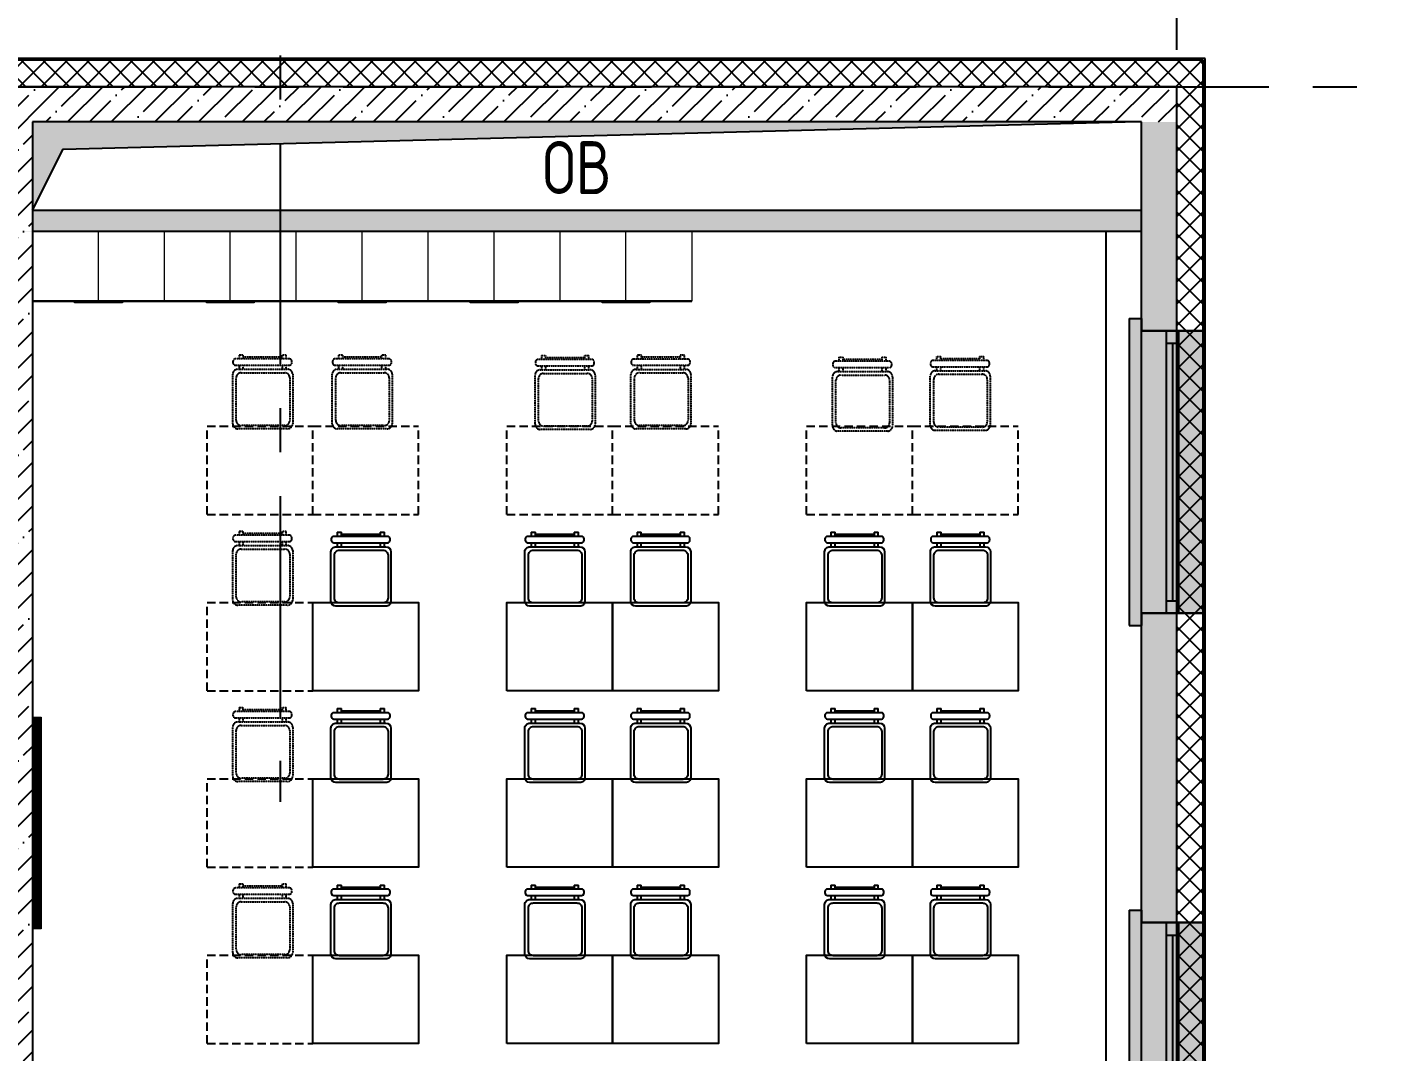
# Model space of a CAD drawing. Header units: millimetres. Extents: x -9318 to 9016603, y 0 to 838141.
# Drawn here: x 119477 to 127171, y 293620 to 299431 of the extents above; entities that cross this region are included whole.
import ezdxf

# ---------------------------------------------------------------- set-up
doc = ezdxf.new("R2010")
doc.units = ezdxf.units.MM
for name, pattern in [('CENTER', [2, 1.25, -0.25, 0.25, -0.25]), ('HIDDEN', [6, 4, -2]), ('HIDDEN2', [4.7625, 3.175, -1.5875])]:
    doc.linetypes.add(name, pattern=pattern)
doc.layers.add('ТХ_мебель передв', color=250, linetype='Continuous', lineweight=13)
doc.styles.add('ICOCPEUR', font='isocpeur.ttf')
pattern_1 = [(45, (-887755.71, 381612.85), (-123.743687, 123.743687), []), (45, (-887631.97, 381612.85), (-123.743687, 123.743687), [218.75, -43.75, 0, -43.75])]

# ---------------------------------------------------------------- blocks, each defined once
blk = doc.blocks.new('*U828')
h = blk.add_hatch(color=8)
h.dxf.hatch_style = 1
h.paths.add_polyline_path([(-1170, -210), (70, -210), (70, -140), (0, -140), (0, 220), (-1100, 220), (-1100, -140), (-1170, -140)])
at = {"color": 8, "lineweight": 30}
for p, q in [((-1100, -140), (-1100, 220)), ((0, -140), (0, 220))]:
    blk.add_line(p, q, dxfattribs=at)
at = {"color": 8}
for p, q in [((0, 220), (-1100, 220)), ((-1100, 70), (0, 70)), ((-1100, 0), (0, 0)), ((-1030, 0), (-1030, 70)), ((-1030, 35), (-70, 35)), ((-70, 0), (-70, 70)), ((-1170, -210), (-1170, -140)), ((-1170, -140), (-1100, -140)), ((0, -140), (70, -140)), ((70, -210), (70, -140)), ((-1170, -210), (70, -210))]:
    blk.add_line(p, q, dxfattribs=at)
blk = doc.blocks.new('*U829')
h = blk.add_hatch(color=8)
h.dxf.hatch_style = 1
h.paths.add_polyline_path([(-1670, -210), (70, -210), (70, -140), (0, -140), (0, 220), (-1600, 220), (-1600, -140), (-1670, -140)])
at = {"color": 8, "lineweight": 30}
for p, q in [((-1600, -140), (-1600, 220)), ((0, -140), (0, 220))]:
    blk.add_line(p, q, dxfattribs=at)
at = {"color": 8}
for p, q in [((0, 220), (-1600, 220)), ((-1600, 70), (0, 70)), ((-1600, 0), (0, 0)), ((-1530, 0), (-1530, 70)), ((-1530, 35), (-70, 35)), ((-70, 0), (-70, 70)), ((-1670, -210), (-1670, -140)), ((-1670, -140), (-1600, -140)), ((0, -140), (70, -140)), ((70, -210), (70, -140)), ((-1670, -210), (70, -210))]:
    blk.add_line(p, q, dxfattribs=at)
blk = doc.blocks.new('A$C3da1b1ea')
at = {"color": 8, "lineweight": 0}
blk.add_lwpolyline([(0, 0), (50, 0), (50, -1200), (0, -1200), (0, 0)], dxfattribs=at)
blk = doc.blocks.new('стул №3-5')
at = {"color": 8, "linetype": 'ByBlock', "extrusion": (-6.19742e-05, 0.000470712, 1)}
for p, q in [((-15407, 16627.7, 196.8), (-15407, 16619.9, 196.8)), ((-15086.8, 16641.7, 196.8), (-15393.1, 16641.7, 196.8)), ((-15372.7, 16664.9, 196.8), (-15348.5, 16664.9, 196.8)), ((-15372.7, 16664.9, 196.8), (-15372.7, 16641.7, 196.8)), ((-15348.5, 16641.7, 196.8), (-15348.5, 16664.9, 196.8)), ((-15348.5, 16653.3, 196.8), (-15128.7, 16653.3, 196.8)), ((-15128.7, 16664.9, 196.8), (-15104.4, 16664.9, 196.8)), ((-15128.7, 16664.9, 196.8), (-15128.7, 16641.7, 196.8)), ((-15104.4, 16641.7, 196.8), (-15104.4, 16664.9, 196.8)), ((-15072.8, 16619.9, 196.8), (-15072.8, 16627.7, 196.8)), ((-15393.1, 16605.9, 196.8), (-15086.8, 16605.9, 196.9)), ((-15372.7, 16605.9, 196.8), (-15372.7, 16583.2, 196.9)), ((-15348.5, 16583.2, 196.9), (-15348.5, 16605.9, 196.8)), ((-15128.7, 16605.9, 196.9), (-15128.7, 16583.2, 196.9)), ((-15104.4, 16583.2, 196.9), (-15104.4, 16605.9, 196.9))]:
    blk.add_line(p, q, dxfattribs=at)
at = {"color": 8, "ltscale": 100, "extrusion": (-6.19742e-05, 0.000470712, 1), "elevation": 205.6}
for points in [[(-15379.9, 16582.9), (-15097, 16582.9, -0.414169), (-15068.3, 16554.2), (-15068.3, 16274.2, -0.414258), (-15097, 16245.5), (-15379.9, 16245.5, -0.414169), (-15408.6, 16274.2), (-15408.6, 16554.2, -0.414258)], [(-15360.2, 16563.2), (-15113.6, 16563.2, -0.414214), (-15084.9, 16534.4), (-15084.9, 16292.6, -0.414214), (-15113.6, 16263.9), (-15360.2, 16263.9, -0.414214), (-15388.9, 16292.6), (-15388.9, 16534.4, -0.414214)]]:
    blk.add_lwpolyline(points, format="xyb", close=True, dxfattribs=at)
at = {"color": 8, "linetype": 'ByBlock', "extrusion": (-6.19742e-05, 0.000470712, 1)}
for centre, start, end in [((-15393, 16627.6, 205.6), 90, 180), ((-15393, 16619.8, 205.6), 180, 270), ((-15086.8, 16627.6, 205.6), 0, 90), ((-15086.8, 16619.8, 205.6), 270, 0)]:
    blk.add_arc(centre, 13.9, start, end, dxfattribs=at)
blk = doc.blocks.new('_стол№3-№5')
at = {"color": 8}
blk.add_lwpolyline([(-169868.3, 526261.4), (-169368.3, 526261.4), (-169368.3, 525661.4), (-169868.3, 525661.4)], close=True, dxfattribs=at)
blk = doc.blocks.new('_Стул резерв')
at = {"color": 8, "linetype": 'HIDDEN', "ltscale": 0.1, "extrusion": (6.19742e-05, -0.000470712, 1)}
for p, q in [((0, 81.6, 0), (0, 58.9, 0)), ((24.3, 58.9, 0), (24.3, 81.6, 0)), ((244, 81.6, 0), (244, 58.9, 0)), ((268.3, 58.9, 0), (268.3, 81.6, 0)), ((-31.6, 45, 0), (-31.6, 37.1, 0)), ((288.6, 58.9, 0), (-17.6, 58.9, 0)), ((-17.6, 23.2, 0), (288.6, 23.2, 0)), ((0, 23.2, 0), (0, 0)), ((24.3, 0, 0), (0, 0)), ((24.3, 0, 0), (24.3, 23.2, 0)), ((244, 11.6, 0), (24.3, 11.6, 0)), ((244, 23.2, 0), (244, 0, 0)), ((268.3, 0, 0), (244, 0, 0)), ((268.3, 0, 0), (268.3, 23.2, 0)), ((302.6, 37.1, 0), (302.6, 45, 0))]:
    blk.add_line(p, q, dxfattribs=at)
for points in [[(275.5, 81.9), (-7.4, 81.9, -0.414169), (-36.1, 110.6), (-36.1, 390.6, -0.414258), (-7.4, 419.3), (275.5, 419.3, -0.414169), (304.2, 390.6), (304.2, 110.6, -0.414258)], [(255.8, 101.6), (9.2, 101.6, -0.414214), (-19.5, 130.3), (-19.5, 372.2, -0.414214), (9.2, 400.9), (255.8, 400.9, -0.414214), (284.5, 372.2), (284.5, 130.3, -0.414214)]]:
    blk.add_lwpolyline(points, format="xyb", close=True, dxfattribs=at)
for centre, start, end in [((-17.6, 45), 90, 180), ((-17.6, 37.1), 180, 270), ((288.6, 45, 0), 0, 90), ((288.6, 37.1, 0), 270, 0)]:
    blk.add_arc(centre, 13.9, start, end, dxfattribs=at)
blk = doc.blocks.new('_стол.резерв')
at = {"color": 8, "linetype": 'HIDDEN2', "ltscale": 15}
for p, q in [((-20, 500), (-20, 0)), ((580, 500), (-20, 500)), ((580, 500), (580, 0)), ((580, 0), (-20, 0))]:
    blk.add_line(p, q, dxfattribs=at)
blk = doc.blocks.new('У005-3740')
at = {"layer": 'ТХ_мебель передв', "color": 8}
for p, q in [((-231583.2, 58866.8, -0.6), (-231188.1, 58866.8, -0.6)), ((-231583.2, 58492.8, -0.6), (-231188.1, 58492.8, -0.6)), ((-231583.2, 58118.8, -0.6), (-231188.1, 58118.8, -0.6)), ((-231583.2, 57744.8, -0.6), (-231188.1, 57744.8, -0.6)), ((-231583.2, 57370.8, -0.6), (-231188.1, 57370.8, -0.6)), ((-231583.2, 56996.8, -0.6), (-231188.1, 56996.8, -0.6)), ((-231583.2, 56622.8, -0.6), (-231188.1, 56622.8, -0.6)), ((-231583.2, 56248.8, -0.6), (-231188.1, 56248.8, -0.6)), ((-231583.2, 55874.8, -0.6), (-231188.1, 55874.8, -0.6))]:
    blk.add_line(p, q, dxfattribs=at)
at = {"layer": 'ТХ_мебель передв', "color": 8, "elevation": -0.6}
for points in [[(-231587.2, 55500.8), (-231587.2, 59240.8), (-231583.2, 59240.8), (-231583.2, 55500.8)], [(-231188.1, 55500.8), (-231188.1, 59240.8), (-231583.2, 59240.8), (-231583.2, 55500.8)], [(-231594.1, 59002.7), (-231594.1, 58866.8), (-231587.2, 58866.8), (-231587.2, 59002.7)], [(-231594.1, 58866.8), (-231594.1, 58730.9), (-231587.2, 58730.9), (-231587.2, 58866.8)], [(-231594.1, 58254.7), (-231594.1, 58118.8), (-231587.2, 58118.8), (-231587.2, 58254.7)], [(-231594.1, 58118.8), (-231594.1, 57982.9), (-231587.2, 57982.9), (-231587.2, 58118.8)], [(-231594.1, 57506.7), (-231594.1, 57370.8), (-231587.2, 57370.8), (-231587.2, 57506.7)], [(-231594.1, 57370.8), (-231594.1, 57234.9), (-231587.2, 57234.9), (-231587.2, 57370.8)], [(-231594.1, 56758.7), (-231594.1, 56622.8), (-231587.2, 56622.8), (-231587.2, 56758.7)], [(-231594.1, 56622.8), (-231594.1, 56486.9), (-231587.2, 56486.9), (-231587.2, 56622.8)], [(-231594.1, 56010.7), (-231594.1, 55874.8), (-231587.2, 55874.8), (-231587.2, 56010.7)], [(-231594.1, 55874.8), (-231594.1, 55738.9), (-231587.2, 55738.9), (-231587.2, 55874.8)]]:
    blk.add_lwpolyline(points, close=True, dxfattribs=at)

msp = doc.modelspace()

# ---------------------------------------------------------------- hatches: boundary and pattern name
at = {"ltscale": 100}
h = msp.add_hatch(dxfattribs=at)
h.set_pattern_fill('ANSI37', color=256, scale=700)
h.set_pattern_definition([(45, (-881264.54, 320766.49), (-61.871843, 61.871843), []), (135, (-881264.54, 320766.49), (-61.871843, -61.871843), [])])
h.paths.add_polyline_path([(78816.68, 319351.77), (78666.68, 319351.77), (78661.91, 318782.96), (81791.91, 318782.96), (81791.91, 315852.96), (84912.07, 315852.96), (84912.07, 307832.96), (81111.91, 307832.96), (81111.91, 307702.96), (75721.91, 307702.96), (75721.91, 299092.96), (80697.1, 299092.96), (80697.1, 303057.96), (115497.1, 303057.96), (115497.1, 299092.96), (125997.1, 299092.96), (125997.1, 281222.96), (132347.11, 281222.96), (132347.08, 271512.96), (119247.1, 271512.96), (119247.1, 277862.96), (111367.1, 277862.96), (111367.1, 283052.96), (102831.79, 283052.96), (102831.79, 282652.96), (102981.79, 282652.96), (102981.79, 282902.96), (111217.1, 282902.96), (111217.1, 277712.96), (119097.1, 277712.96), (119097.1, 271362.96), (132497.08, 271362.96), (132497.11, 281372.96), (126147.1, 281372.96), (126147.1, 299242.96), (115647.1, 299242.96), (115647.1, 303207.96), (80547.1, 303207.96), (80547.1, 299242.96), (75871.91, 299242.96), (75871.91, 307552.96), (81261.91, 307552.96), (81261.91, 307682.96), (85062.07, 307682.96), (85062.07, 316002.96), (81941.91, 316002.96), (81941.91, 318932.96), (78811.91, 318932.96)])
h.paths.add_polyline_path([(78661.91, 320991.77), (78811.91, 320991.77), (78811.91, 322133.22), (78961.91, 322133.22), (78961.91, 322283.22), (78661.91, 322283.22)])
h = msp.add_hatch(dxfattribs=at)
h.set_pattern_fill('ANSI35', color=256, scale=700)
h.set_pattern_definition(pattern_1)
h.paths.add_polyline_path([(125997.1, 299092.96), (115497.05, 299092.96), (115497.14, 298892.96), (119307.1, 298892.96), (119307.1, 291472.96), (119507.1, 291472.96), (119507.1, 298892.96), (125797.1, 298892.96), (125997.1, 298892.96)])
h = msp.add_hatch(color=256, dxfattribs=at)
h.paths.add_polyline_path([(120912.03, 298892.96), (119507.1, 298892.96), (119507.1, 298393.35), (119680.29, 298739.06), (120912.03, 298770.53)])
h.paths.add_polyline_path([(125704.1, 298892.96), (120912.03, 298892.96), (120912.03, 298770.53)])
h = msp.add_hatch(dxfattribs=at)
h.set_pattern_fill('ANSI35', color=256, scale=700)
h.set_pattern_definition(pattern_1)
h.paths.add_polyline_path([(132347.1, 281222.96), (125997.1, 281222.96), (125997.1, 298893.31), (125797.1, 298892.6), (125797.1, 281222.96), (125697.1, 281222.96), (125697.1, 278162.96), (125997.1, 278162.96), (125997.1, 281022.96), (132147.1, 281022.96), (132347.1, 281022.96)])
h = msp.add_hatch(dxfattribs=at)
h.set_pattern_fill('AR-CONC', color=256, scale=30)
h.set_pattern_definition([(50, (140697.8, 216307.27), (215.17805, -18.82564), [22.5, -247.5]), (355, (140697.8, 216307.27), (-41.6254, 225.65764), [18, -198]), (100.45144, (140715.72, 216305.7), (173.55265, 206.832), [19.12206, -210.34263]), (46.1842, (140697.8, 216367.27), (320.1724, -49.6558), [33.75, -371.25]), (96.63564, (140724.47, 216363.14), (280.3986, 292.2356), [28.6831, -315.5141]), (351.18416, (140697.8, 216367.27), (280.3986, 292.2356), [27, -297]), (21, (140727.8, 216352.27), (179.0721, -120.78567), [22.5, -247.5]), (326, (140727.8, 216352.27), (72.9946, 217.545), [18, -198]), (71.45144, (140742.72, 216342.2), (252.0667, 96.75935), [19.12206, -210.34263]), (37.5, (140697.79, 216307.274), (3.64796, 99.868156), [0, -195.6, 0, -201, 0, -198.75]), (7.5, (140697.79, 216307.27), (78.92086, 118.32351), [0, -114.6, 0, -191.1, 0, -75.75]), (327.5, (140630.89, 216307.274), (160.14673, -6.76646), [0, -75, 0, -234, 0, -310.5]), (317.5, (140600.9, 216307.27), (174.95585, 30.0315), [0, -97.5, 0, -155.4, 0, -220.5])])
h.paths.add_polyline_path([(119506.74, 298393.35), (125797.1, 298393.35), (125797.1, 298273.35), (119422.1, 298274.19), (119507.45, 298273.35)])

# ---------------------------------------------------------------- linework, layer by layer
at = {"linetype": 'CENTER', "ltscale": 1000}
for p, q in [((120912.03, 350770.43), (120912.03, 295038.08)), ((125997.1, 269801.69), (125997.1, 304109.16)), ((51268.34, 299092.96), (134865.51, 299092.96))]:
    msp.add_line(p, q, dxfattribs=at)
at = {"ltscale": 100}
for p, q in [((126147.1, 299242.96), (115647.1, 299242.96)), ((126157.1, 299252.96), (115657.1, 299252.96)), ((126147.1, 281372.96), (126147.1, 299242.96)), ((126157.1, 281382.96), (126157.1, 299252.96)), ((125997.1, 299092.96), (115497.1, 299092.96)), ((125997.1, 281222.96), (125997.1, 299092.96)), ((125797.1, 298892.96), (119507.1, 298892.96)), ((119507.1, 298892.96), (119507.1, 291472.96)), ((125797.1, 281222.96), (125797.1, 298892.96)), ((125597.1, 290267.96), (125597.1, 298273.35))]:
    msp.add_line(p, q, dxfattribs=at)
for points in [[(119507.1, 298393.35), (119680.29, 298739.06), (125704.1, 298892.96)], [(119507.1, 298393.35), (125797.1, 298393.35)], [(119507.1, 298273.35), (125797.1, 298273.35)]]:
    msp.add_lwpolyline(points, dxfattribs=at)
at = {"const_width": 50}
msp.add_lwpolyline([(119532.1, 294317.85), (119532.1, 295517.85)], dxfattribs=at)

# ---------------------------------------------------------------- block references
at = {"xscale": -1, "rotation": 270}
msp.add_blockref('У005-3740', (64006.33, 529461.49, 0.56), dxfattribs=at)
for name, p, rotation in [('*U829', (125937.1, 296107.96), 270), ('_Стул резерв', (120946.79, 297572.83, 196.83), 180), ('_Стул резерв', (121511.38, 297572.83, 196.83), 180), ('_Стул резерв', (122661.95, 297569.3, 196.83), 180), ('_Стул резерв', (123205.39, 297572.11, 196.83), 180), ('_Стул резерв', (124348.56, 297559.28, 196.83), 180), ('_Стул резерв', (124902.86, 297563.8, 196.83), 180), ('_стол.резерв', (121077.09, 297167.84), 180), ('_стол.резерв', (121677.09, 297167.84), 180), ('_стол.резерв', (122777.09, 297167.84), 180), ('_стол.резерв', (123377.09, 297167.84), 180), ('_стол.резерв', (124477.09, 297167.84), 180), ('_стол.резерв', (125077.09, 297167.84), 180), ('_Стул резерв', (120946.79, 296572.83, 196.83), 180), ('_стол.резерв', (121077.09, 296167.84), 180), ('_стол№3-№5', (647358.51, 465536.18), 89.99999999999999), ('_стол№3-№5', (648458.51, 465536.18), 89.99999999999999), ('_стол№3-№5', (649058.51, 465536.18), 89.99999999999999), ('_стол№3-№5', (650158.51, 465536.18), 89.99999999999999), ('_стол№3-№5', (650758.51, 465536.18), 89.99999999999999), ('_Стул резерв', (120946.79, 295572.83, 196.83), 180), ('_стол.резерв', (121077.09, 295167.84), 180), ('_стол№3-№5', (647358.51, 464536.18), 89.99999999999999), ('_стол№3-№5', (648458.51, 464536.18), 89.99999999999999), ('_стол№3-№5', (649058.51, 464536.18), 89.99999999999999), ('_стол№3-№5', (650158.51, 464536.18), 89.99999999999999), ('_стол№3-№5', (650758.51, 464536.18), 89.99999999999999), ('_Стул резерв', (120946.79, 294572.83, 196.83), 180), ('*U828', (125937.1, 293252.96), 270), ('_стол.резерв', (121077.09, 294167.84), 180), ('_стол№3-№5', (647358.51, 463536.18), 89.99999999999999), ('_стол№3-№5', (648458.51, 463536.18), 89.99999999999999), ('_стол№3-№5', (649058.51, 463536.18), 89.99999999999999), ('_стол№3-№5', (650158.51, 463536.18), 89.99999999999999), ('_стол№3-№5', (650758.51, 463536.18), 89.99999999999999)]:
    msp.add_blockref(name, p, dxfattribs=dict(rotation=rotation))
for p in [(136608.42, 279901.55), (137708.42, 279901.55), (138308.42, 279901.55), (139408.42, 279901.55), (140008.42, 279901.55), (136608.42, 278901.55), (137708.42, 278901.55), (138308.42, 278901.55), (139408.42, 278901.55), (140008.42, 278901.55), (136608.42, 277901.55), (137708.42, 277901.55), (138308.42, 277901.55), (139408.42, 277901.55), (140008.42, 277901.55)]:
    msp.add_blockref('стул №3-5', p)
at = {"lineweight": 0}
msp.add_blockref('A$C3da1b1ea', (119507.1, 295517.85), dxfattribs=at)

# ---------------------------------------------------------------- texts
at = {"ltscale": 100, "insert": (122594.32, 298634.27), "char_height": 300, "attachment_point": 5, "line_spacing_factor": 0.7, "style": 'ICOCPEUR'}
msp.add_mtext('\\A1;{\\W0.8;ОВ}', dxfattribs=at)

doc.saveas('drawing.dxf')
